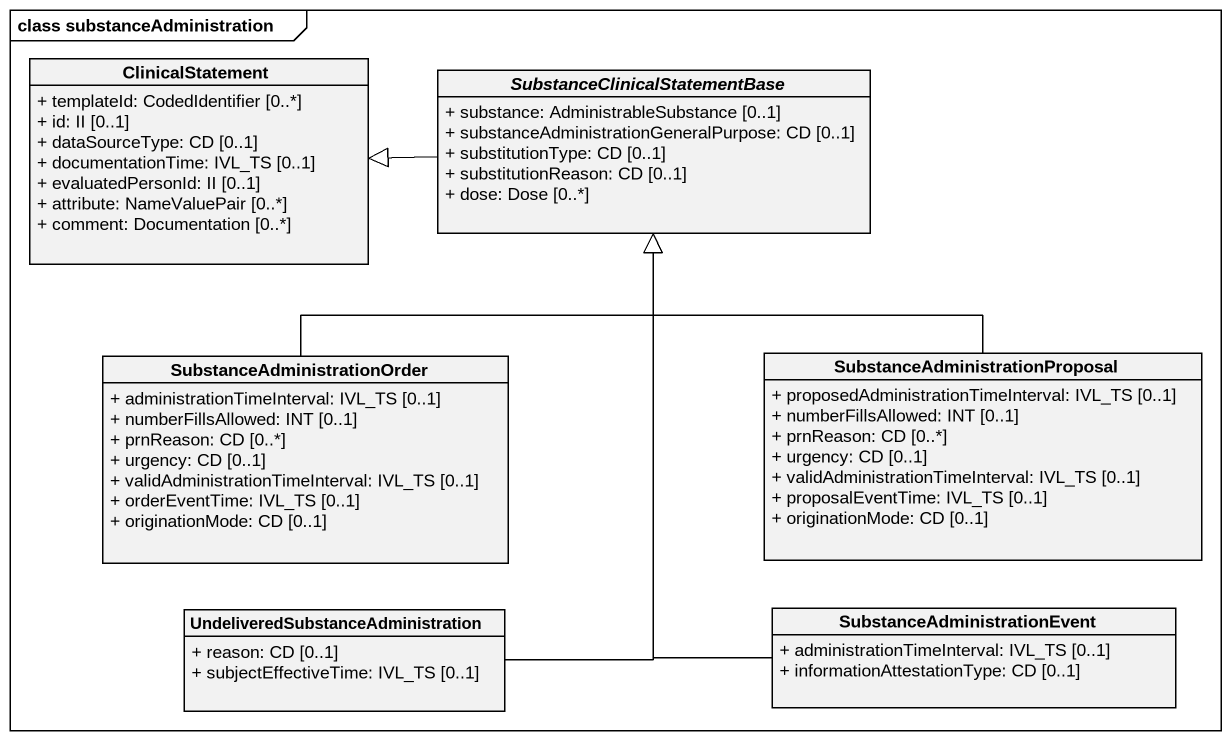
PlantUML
@startuml
mainframe class substanceAdministration
hide circle
hide empty members
skinparam classAttributeIconSize 0
class ClinicalStatement {
  + templateId: CodedIdentifier [0..*]
  + id: II [0..1]
  + dataSourceType: CD [0..1]
  + documentationTime: IVL_TS [0..1]
  + evaluatedPersonId: II [0..1]
  + attribute: NameValuePair [0..*]
  + comment: Documentation [0..*]
}
abstract class "SubstanceClinicalStatementBase" as SubstanceClinicalStatementBa {
  + substance: AdministrableSubstance [0..1]
  + substanceAdministrationGeneralPurpose: CD [0..1]
  + substitutionType: CD [0..1]
  + substitutionReason: CD [0..1]
  + dose: Dose [0..*]
}
class SubstanceAdministrationOrder {
  + administrationTimeInterval: IVL_TS [0..1]
  + numberFillsAllowed: INT [0..1]
  + prnReason: CD [0..*]
  + urgency: CD [0..1]
  + validAdministrationTimeInterval: IVL_TS [0..1]
  + orderEventTime: IVL_TS [0..1]
  + originationMode: CD [0..1]
}
class "SubstanceAdministrationProposal" as SubstanceAdministrationPropo {
  + proposedAdministrationTimeInterval: IVL_TS [0..1]
  + numberFillsAllowed: INT [0..1]
  + prnReason: CD [0..*]
  + urgency: CD [0..1]
  + validAdministrationTimeInterval: IVL_TS [0..1]
  + proposalEventTime: IVL_TS [0..1]
  + originationMode: CD [0..1]
}
class "UndeliveredSubstanceAdministration" as UndeliveredSubstanceAdminist {
  + reason: CD [0..1]
  + subjectEffectiveTime: IVL_TS [0..1]
}
class SubstanceAdministrationEvent {
  + administrationTimeInterval: IVL_TS [0..1]
  + informationAttestationType: CD [0..1]
}
SubstanceClinicalStatementBa -left-|> ClinicalStatement
SubstanceAdministrationOrder -up-|> SubstanceClinicalStatementBa
SubstanceAdministrationPropo -up-|> SubstanceClinicalStatementBa
UndeliveredSubstanceAdminist -up-|> SubstanceClinicalStatementBa
SubstanceAdministrationEvent -up-|> SubstanceClinicalStatementBa
@enduml
